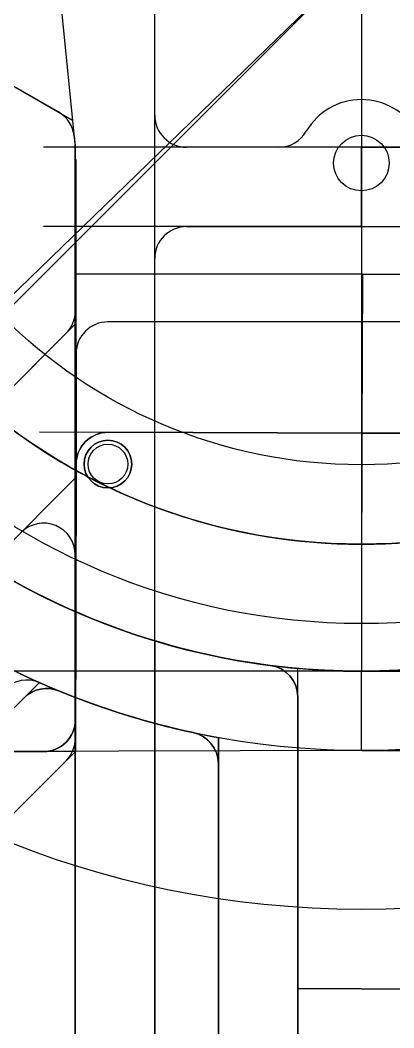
# Model space of a CAD drawing. Header units: centimetres. Extents: x -37.1 to 37.2, y -37.2 to 37.1.
# Drawn here: x -2.15 to 0.2, y -6.75 to -0.4 of the extents above; entities that cross this region are included whole.
import ezdxf

# ---------------------------------------------------------------- set-up
doc = ezdxf.new("R2010")
doc.units = ezdxf.units.CM
doc.header["$MEASUREMENT"] = 0
for name, color, linetype in [('IO基板 v3_Sketch1', 7, 'Continuous'), ('IO基板 v3_Sketch11', 7, 'Continuous'), ('IO基板 v3_Sketch14', 7, 'Continuous'), ('IO基板 v3_Sketch15', 7, 'Continuous'), ('IO基板 v3_Sketch16', 7, 'Continuous'), ('IO基板 v3_Sketch17', 7, 'Continuous'), ('IO基板 v3_Sketch18', 7, 'Continuous'), ('IO基板 v3_Sketch19', 7, 'Continuous'), ('IO基板 v3_Sketch20', 7, 'Continuous'), ('IO基板 v3_Sketch21', 7, 'Continuous'), ('IO基板 v3_Sketch22', 7, 'Continuous'), ('IO基板 v3_Sketch23', 7, 'Continuous'), ('IO基板 v3_Sketch24', 7, 'Continuous'), ('IO基板 v3_Sketch25', 7, 'Continuous'), ('IO基板 v3_Sketch26', 7, 'Continuous'), ('IO基板 v3_Sketch27', 7, 'Continuous'), ('IO基板 v3_Sketch28', 7, 'Continuous'), ('IO基板 v3_Sketch29', 7, 'Continuous'), ('IO基板 v3_Sketch30', 7, 'Continuous'), ('IO基板 v3_Sketch31', 7, 'Continuous'), ('IO基板 v3_Sketch32', 7, 'Continuous'), ('IO基板 v3_Sketch33', 7, 'Continuous'), ('IO基板 v3_Sketch34', 7, 'Continuous'), ('IO基板 v3_Sketch35', 7, 'Continuous'), ('IO基板 v3_Sketch36', 7, 'Continuous'), ('IO基板 v3_Sketch37', 7, 'Continuous'), ('IO基板 v3_Sketch38', 7, 'Continuous'), ('IO基板 v3_Sketch39', 7, 'Continuous'), ('IO基板 v3_Sketch40', 7, 'Continuous'), ('IO基板 v3_Sketch41', 7, 'Continuous'), ('IO基板 v3_Sketch42', 7, 'Continuous'), ('IO基板 v3_Sketch43', 7, 'Continuous'), ('IO基板 v3_Sketch44', 7, 'Continuous'), ('IO基板 v3_Sketch45', 7, 'Continuous'), ('IO基板 v3_Sketch46', 7, 'Continuous'), ('IO基板 v3_Sketch47', 7, 'Continuous'), ('IO基板 v3_Sketch48', 7, 'Continuous'), ('IO基板 v3_Sketch49', 7, 'Continuous'), ('IO基板 v3_Sketch50', 7, 'Continuous'), ('IO基板 v3_Sketch51', 7, 'Continuous'), ('IO基板 v3_Sketch55', 7, 'Continuous'), ('IO基板 v3_Sketch56', 7, 'Continuous'), ('IO基板 v3_Sketch57', 7, 'Continuous'), ('IO基板 v3_Sketch58', 7, 'Continuous'), ('IO基板 v3_Sketch59', 7, 'Continuous'), ('IO基板 v3_Sketch60', 7, 'Continuous'), ('IO基板 v3_Sketch61', 7, 'Continuous'), ('IO基板 v3_Sketch62', 7, 'Continuous'), ('IO基板 v3_Sketch63', 7, 'Continuous'), ('IO基板 v3_Sketch64', 7, 'Continuous'), ('IO基板 v3_Sketch65', 7, 'Continuous'), ('IO基板 v3_Sketch66', 7, 'Continuous'), ('IO基板 v3_Sketch68', 7, 'Continuous'), ('IO基板 v3_Sketch69', 7, 'Continuous'), ('IO基板 v3_Sketch70', 7, 'Continuous'), ('IO基板 v3_Sketch71', 7, 'Continuous'), ('IO基板 v3_Sketch72', 7, 'Continuous')]:
    doc.layers.add(name, color=color, linetype=linetype)

msp = doc.modelspace()

# ---------------------------------------------------------------- linework, layer by layer
at = {"layer": 'IO基板 v3_Sketch1'}
msp.add_circle((0, 0), 10.4, dxfattribs=at)
at = {"layer": 'IO基板 v3_Sketch11', "extrusion": (0, 0, -1)}
msp.add_circle((0, 0), 10.4, dxfattribs=at)
at = {"layer": 'IO基板 v3_Sketch14'}
msp.add_circle((0, 0, 0.3), 5, dxfattribs=at)
at = {"layer": 'IO基板 v3_Sketch15'}
for radius in [5, 4.2]:
    msp.add_circle((0, 0, 0.3), radius, dxfattribs=at)
at = {"layer": 'IO基板 v3_Sketch16'}
for radius in [4.2, 3.7]:
    msp.add_circle((0, 0, 0.3), radius, dxfattribs=at)
at = {"layer": 'IO基板 v3_Sketch17'}
msp.add_circle((0, 0, 0.3), 5, dxfattribs=at)
at = {"layer": 'IO基板 v3_Sketch18'}
for radius in [37.15, 5, 4.5]:
    msp.add_circle((0, 0, 0.3), radius, dxfattribs=at)
at = {"layer": 'IO基板 v3_Sketch19'}
for radius in [4.5, 3.7, 3.2]:
    msp.add_circle((0, 0, 0.3), radius, dxfattribs=at)
at = {"layer": 'IO基板 v3_Sketch20'}
for radius in [4.5, 3.7, 3.2]:
    msp.add_circle((0, 0, 0.3), radius, dxfattribs=at)
at = {"layer": 'IO基板 v3_Sketch21'}
msp.add_circle((0, 0, 0.3), 4.5, dxfattribs=at)
at = {"layer": 'IO基板 v3_Sketch22'}
for p, q in [((-0.4, -6.5, 0.3), (-0.4, -4.4822, 0.3)), ((-0.4, -6.5, 0.3), (-0.4, -10.2, 0.3)), ((0, -6.5, 0.3), (-0.4, -6.5, 0.3)), ((0, -6.5, 0.3), (0.4, -6.5, 0.3))]:
    msp.add_line(p, q, dxfattribs=at)
msp.add_circle((0, 0, 0.3), 9.9, dxfattribs=at)
msp.add_arc((0, 0, 0.3), 4.5, 95.09969, 84.90031, dxfattribs=at)
at = {"layer": 'IO基板 v3_Sketch23'}
msp.add_line((0, 0, 0.3), (-3.4698, -3.3646, 0.3), dxfattribs=at)
for radius in [4.5, 3.7, 3.2]:
    msp.add_circle((0, 0, 0.3), radius, dxfattribs=at)
at = {"layer": 'IO基板 v3_Sketch24'}
msp.add_line((-0.4, -9.8919, 0.3), (-0.4, -4.4822, 0.3), dxfattribs=at)
for radius in [5, 3.2]:
    msp.add_circle((0, 0, 0.3), radius, dxfattribs=at)
for radius, start, end in [(3.7, 227.99288, 310.24431), (4.5, 227.30333, 264.90031)]:
    msp.add_arc((0, 0, 0.3), radius, start, end, dxfattribs=at)
at = {"layer": 'IO基板 v3_Sketch25'}
for p, q in [((0, 0, 0.3), (-2.9878, -2.9878, 0.3)), ((-0.4, -9.8919, 0.3), (-0.4, -4.4822, 0.3))]:
    msp.add_line(p, q, dxfattribs=at)
msp.add_circle((0, 0, 0.3), 3.2, dxfattribs=at)
for radius, start, end in [(3.7, 227.99288, 310.24431), (4.5, 227.30333, 264.90031)]:
    msp.add_arc((0, 0, 0.3), radius, start, end, dxfattribs=at)
at = {"layer": 'IO基板 v3_Sketch26'}
for p, q in [((0, 0, 0.3), (-3, -3, 0.3)), ((-0.4, -9.8919, 0.3), (-0.4, -4.4822, 0.3))]:
    msp.add_line(p, q, dxfattribs=at)
for radius in [4.5, 3.7, 3.2]:
    msp.add_circle((0, 0, 0.3), radius, dxfattribs=at)
for radius, start, end in [(3.7, 228.87429, 310.24431), (4.5, 228.18474, 264.90031)]:
    msp.add_arc((0, 0, 0.3), radius, start, end, dxfattribs=at)
at = {"layer": 'IO基板 v3_Sketch27'}
msp.add_line((-0.4, -9.8919, 0.3), (-0.4, -4.4822, 0.3), dxfattribs=at)
for radius in [9.9, 3.2]:
    msp.add_circle((0, 0, 0.3), radius, dxfattribs=at)
for radius, start, end in [(3.7, 228.87429, 311.12571), (4.5, 228.18474, 264.90031)]:
    msp.add_arc((0, 0, 0.3), radius, start, end, dxfattribs=at)
at = {"layer": 'IO基板 v3_Sketch28'}
for p, q in [((-0.4, -9.8919, 0.3), (-0.4, -4.4822, 0.3)), ((-0.9, -6.8406, 0.3), (-0.9, -4.9183, 0.3))]:
    msp.add_line(p, q, dxfattribs=at)
for radius in [9.9, 5, 3.2]:
    msp.add_circle((0, 0, 0.3), radius, dxfattribs=at)
for radius, start, end in [(3.7, 228.87429, 311.12571), (4.5, 228.18474, 264.90031)]:
    msp.add_arc((0, 0, 0.3), radius, start, end, dxfattribs=at)
at = {"layer": 'IO基板 v3_Sketch29'}
for p, q in [((-0.4, -9.8919, 0.3), (-0.4, -4.4822, 0.3)), ((-0.9, -4.9183, 0.3), (-0.9, -9.859, 0.3))]:
    msp.add_line(p, q, dxfattribs=at)
msp.add_circle((0, 0, 0.3), 3.2, dxfattribs=at)
for radius, start, end in [(3.7, 228.87429, 311.12571), (4.5, 228.18474, 264.90031), (5, 244.57254, 259.63024)]:
    msp.add_arc((0, 0, 0.3), radius, start, end, dxfattribs=at)
at = {"layer": 'IO基板 v3_Sketch30'}
for p, q in [((-0.4, -9.6979, 0.3), (-0.4, -4.6615, 0.3)), ((-0.9, -5.0823, 0.3), (-0.9, -9.6374, 0.3))]:
    msp.add_line(p, q, dxfattribs=at)
msp.add_circle((0, 0, 0.3), 3.2, dxfattribs=at)
for centre, radius, start, end in [((0, 0, 0.3), 3.7, 231.62581, 308.37419), ((0, 0, 0.3), 4.5, 231.00707, 262.66563), ((-0.6, -4.6615, 0.3), 0.2, 0, 82.66563), ((-2.1038, -4.7554, 0.3), 0.2, 66.13563, 135), ((0, 0, 0.3), 5, 246.13563, 257.78747), ((-1.1, -5.0823, 0.3), 0.2, 0, 77.78747)]:
    msp.add_arc(centre, radius, start, end, dxfattribs=at)
at = {"layer": 'IO基板 v3_Sketch31'}
for p, q in [((-0.4, -9.6979, 0.3), (-0.4, -4.6615, 0.3)), ((-0.9, -5.0823, 0.3), (-0.9, -9.6374, 0.3))]:
    msp.add_line(p, q, dxfattribs=at)
msp.add_circle((0, 0, 0.3), 3.2, dxfattribs=at)
for centre, radius, start, end in [((0, 0, 0.3), 3.7, 231.62581, 308.37419), ((0, 0, 0.3), 4.5, 231.00707, 262.66563), ((-0.6, -4.6615, 0.3), 0.2, 0, 82.66563), ((-2.1038, -4.7554, 0.3), 0.2, 66.13563, 135), ((0, 0, 0.3), 5, 246.13563, 257.78747), ((-1.1, -5.0823, 0.3), 0.2, 0, 77.78747)]:
    msp.add_arc(centre, radius, start, end, dxfattribs=at)
at = {"layer": 'IO基板 v3_Sketch32'}
for p, q in [((-0.4, -9.6979, 0.3), (-0.4, -4.6615, 0.3)), ((-0.9, -5.0823, 0.3), (-0.9, -9.6374, 0.3))]:
    msp.add_line(p, q, dxfattribs=at)
msp.add_circle((0, 0, 0.3), 3.2, dxfattribs=at)
for centre, radius, start, end in [((0, 0, 0.3), 3.7, 231.62581, 308.37419), ((0, 0, 0.3), 4.5, 231.00707, 262.66563), ((-0.6, -4.6615, 0.3), 0.2, 0, 82.66563), ((-2.1038, -4.7554, 0.3), 0.2, 66.13563, 135), ((0, 0, 0.3), 5, 246.13563, 257.78747), ((-1.1, -5.0823, 0.3), 0.2, 0, 77.78747)]:
    msp.add_arc(centre, radius, start, end, dxfattribs=at)
at = {"layer": 'IO基板 v3_Sketch33'}
for p, q in [((-3.0895, -5.6351, 0.3), (-2.0257, -4.5713, 0.3)), ((-0.4, -9.6979, 0.3), (-0.4, -4.6615, 0.3)), ((-0.9, -5.0823, 0.3), (-0.9, -9.6374, 0.3))]:
    msp.add_line(p, q, dxfattribs=at)
msp.add_circle((0, 0, 0.3), 3.2, dxfattribs=at)
for centre, radius, start, end in [((0, 0, 0.3), 3.7, 231.62581, 308.37419), ((0, 0, 0.3), 4.5, 231.00707, 262.66563), ((-0.6, -4.6615, 0.3), 0.2, 0, 82.66563), ((0, 0, 0.3), 5, 244.57254, 257.78747), ((-1.1, -5.0823, 0.3), 0.2, 0, 77.78747)]:
    msp.add_arc(centre, radius, start, end, dxfattribs=at)
at = {"layer": 'IO基板 v3_Sketch34'}
for p, q in [((-3.9174, -6.463, 0.3), (-2.1213, -4.6669, 0.3)), ((-0.4, -9.6979, 0.3), (-0.4, -4.6615, 0.3)), ((-0.9, -5.0823, 0.3), (-0.9, -9.6374, 0.3))]:
    msp.add_line(p, q, dxfattribs=at)
msp.add_circle((0, 0, 0.3), 3.2, dxfattribs=at)
for centre, radius, start, end in [((0, 0, 0.3), 3.7, 231.62581, 308.37419), ((0, 0, 0.3), 4.5, 231.00707, 262.66563), ((-0.6, -4.6615, 0.3), 0.2, 0, 82.66563), ((-1.9799, -4.8083, 0.3), 0.2, 67.61986, 135), ((0, 0, 0.3), 5, 247.61986, 257.78747), ((-1.1, -5.0823, 0.3), 0.2, 0, 77.78747)]:
    msp.add_arc(centre, radius, start, end, dxfattribs=at)
at = {"layer": 'IO基板 v3_Sketch35'}
for p, q in [((-3.9174, -6.463, 0.3), (-2.1213, -4.6669, 0.3)), ((-0.4, -9.6979, 0.3), (-0.4, -4.6615, 0.3)), ((-0.9, -5.0823, 0.3), (-0.9, -9.6374, 0.3))]:
    msp.add_line(p, q, dxfattribs=at)
msp.add_circle((0, 0, 0.3), 3.2, dxfattribs=at)
for centre, radius, start, end in [((0, 0, 0.3), 3.7, 231.62581, 308.37419), ((0, 0, 0.3), 4.5, 231.00707, 262.66563), ((-0.6, -4.6615, 0.3), 0.2, 0, 82.66563), ((-1.9799, -4.8083, 0.3), 0.2, 67.61986, 135), ((0, 0, 0.3), 5, 247.61986, 257.78747), ((-1.1, -5.0823, 0.3), 0.2, 0, 77.78747)]:
    msp.add_arc(centre, radius, start, end, dxfattribs=at)
at = {"layer": 'IO基板 v3_Sketch36'}
for p, q in [((-3.9174, -6.463, 0.3), (-2.1213, -4.6669, 0.3)), ((-0.4, -9.6979, 0.3), (-0.4, -4.6615, 0.3)), ((-0.9, -5.0823, 0.3), (-0.9, -9.6374, 0.3))]:
    msp.add_line(p, q, dxfattribs=at)
for radius in [4.5, 3.2]:
    msp.add_circle((0, 0, 0.3), radius, dxfattribs=at)
for centre, radius, start, end in [((0, 0, 0.3), 3.7, 231.62581, 308.37419), ((0, 0, 0.3), 4.5, 231.00707, 262.66563), ((-0.6, -4.6615, 0.3), 0.2, 0, 82.66563), ((-1.9799, -4.8083, 0.3), 0.2, 67.61986, 135), ((0, 0, 0.3), 5, 247.61986, 257.78747), ((-1.1, -5.0823, 0.3), 0.2, 0, 77.78747)]:
    msp.add_arc(centre, radius, start, end, dxfattribs=at)
at = {"layer": 'IO基板 v3_Sketch37'}
for p, q in [((0, -0.1), (0, -4.5)), ((0, -4.5), (-3.5, -4.5)), ((0, -4.5), (3.5, -4.5))]:
    msp.add_line(p, q, dxfattribs=at)
at = {"layer": 'IO基板 v3_Sketch38'}
for p, q in [((-2.1213, -4.6669, 0.15), (-3.9174, -6.463, 0.15)), ((-0.4, -4.6615, 0.15), (-0.4, -9.6979, 0.15)), ((-0.9, -9.6374, 0.15), (-0.9, -5.0823, 0.15))]:
    msp.add_line(p, q, dxfattribs=at)
at = {"layer": 'IO基板 v3_Sketch38', "extrusion": (-1e-16, 0, -1)}
for centre, radius, start, end in [((0, 0, -0.15), 4.5, 277.33437, 308.99293), ((0.6, -4.6615, -0.15), 0.2, 97.33437, 180), ((1.9799, -4.8083, -0.15), 0.2, 45, 112.38014), ((0, 0, -0.15), 5, 282.21253, 292.38014), ((1.1, -5.0823, -0.15), 0.2, 102.21253, 180)]:
    msp.add_arc(centre, radius, start, end, dxfattribs=at)
at = {"layer": 'IO基板 v3_Sketch39'}
for p, q in [((-3.9174, -6.463, 0.3), (-2.1213, -4.6669, 0.3)), ((-0.4, -9.6979, 0.3), (-0.4, -4.6615, 0.3)), ((-0.9, -5.0823, 0.3), (-0.9, -9.6374, 0.3))]:
    msp.add_line(p, q, dxfattribs=at)
for centre, radius, start, end in [((0, 0, 0.3), 4.5, 231.00707, 262.66563), ((-0.6, -4.6615, 0.3), 0.2, 0, 82.66563), ((-1.9799, -4.8083, 0.3), 0.2, 67.61986, 135), ((0, 0, 0.3), 5, 247.61986, 257.78747), ((-1.1, -5.0823, 0.3), 0.2, 0, 77.78747)]:
    msp.add_arc(centre, radius, start, end, dxfattribs=at)
at = {"layer": 'IO基板 v3_Sketch40'}
for p, q in [((0, 0, 0.3), (0, -1.7, 0.3)), ((0, -1.7, 0.3), (-1.5, -1.7, 0.3)), ((-1.3, -7, 0.3), (-1.3, -1.7, 0.3)), ((0, -1.7, 0.3), (1.5, -1.7, 0.3)), ((-3.9174, -6.463, 0.3), (-2.1213, -4.6669, 0.3)), ((-0.4, -9.6979, 0.3), (-0.4, -4.6615, 0.3)), ((-0.9, -5.0823, 0.3), (-0.9, -9.6374, 0.3))]:
    msp.add_line(p, q, dxfattribs=at)
for centre, radius, start, end in [((0, 0, 0.3), 4.5, 231.00707, 262.66563), ((-0.6, -4.6615, 0.3), 0.2, 0, 82.66563), ((-1.9799, -4.8083, 0.3), 0.2, 67.61986, 135), ((0, 0, 0.3), 5, 247.61986, 257.78747), ((-1.1, -5.0823, 0.3), 0.2, 0, 77.78747)]:
    msp.add_arc(centre, radius, start, end, dxfattribs=at)
at = {"layer": 'IO基板 v3_Sketch41'}
for p, q in [((-1.3, -4.3081, 0.3), (-1.3, -10.3184, 0.3)), ((-1.3, -4.828, 0.3), (-1.3, -4.3081, 0.3)), ((-3.9174, -6.463, 0.3), (-2.1213, -4.6669, 0.3)), ((-1.8, -7.3133, 0.3), (-1.8, -4.6648, 0.3))]:
    msp.add_line(p, q, dxfattribs=at)
for centre, radius, start, end in [((0, 0, 0.3), 4.5, 231.00707, 253.20855), ((-1.9799, -4.8083, 0.3), 0.2, 67.61986, 135), ((0, 0, 0.3), 5, 247.61986, 254.92994)]:
    msp.add_arc(centre, radius, start, end, dxfattribs=at)
at = {"layer": 'IO基板 v3_Sketch42'}
for p, q in [((-1.3, -10.3184, 0.3), (-1.3, -4.3081, 0.3)), ((-3.9174, -6.463, 0.3), (-2.1213, -4.6669, 0.3)), ((-1.8, -4.6648, 0.3), (-1.8, -9.735, 0.3))]:
    msp.add_line(p, q, dxfattribs=at)
for centre, radius, start, end in [((0, 0, 0.3), 4.5, 231.00707, 253.20855), ((-1.9799, -4.8083, 0.3), 0.2, 67.61986, 135), ((0, 0, 0.3), 5, 247.61986, 248.8998)]:
    msp.add_arc(centre, radius, start, end, dxfattribs=at)
at = {"layer": 'IO基板 v3_Sketch43'}
for p, q in [((-1.3, -10.3184, 0.3), (-1.3, -4.3081, 0.3)), ((-3.9174, -6.463, 0.3), (-2.1213, -4.6669, 0.3)), ((-1.8, -4.6648, 0.3), (-1.8, -9.735, 0.3))]:
    msp.add_line(p, q, dxfattribs=at)
msp.add_circle((0, 0, 0.3), 9.9, dxfattribs=at)
for centre, radius, start, end in [((0, 0, 0.3), 4.5, 231.00707, 253.20855), ((-1.9799, -4.8083, 0.3), 0.2, 67.61986, 135), ((0, 0, 0.3), 5, 247.61986, 248.8998)]:
    msp.add_arc(centre, radius, start, end, dxfattribs=at)
at = {"layer": 'IO基板 v3_Sketch44'}
for p, q in [((-1.3, -10.3184, 0.3), (-1.3, -4.3081, 0.3)), ((-3.9174, -6.463, 0.3), (-2.1213, -4.6669, 0.3)), ((-1.8, -4.6648, 0.3), (-1.8, -9.735, 0.3))]:
    msp.add_line(p, q, dxfattribs=at)
for centre, radius, start, end in [((0, 0, 0.3), 4.5, 231.00707, 253.20855), ((-1.9799, -4.8083, 0.3), 0.2, 67.61986, 135), ((0, 0, 0.3), 5, 247.61986, 248.8998)]:
    msp.add_arc(centre, radius, start, end, dxfattribs=at)
at = {"layer": 'IO基板 v3_Sketch45'}
for p, q in [((-1.3, -10.3184, 0.3), (-1.3, -4.3081, 0.3)), ((-3.9174, -6.463, 0.3), (-2.1213, -4.6669, 0.3)), ((-1.8, -4.6648, 0.3), (-1.8, -9.735, 0.3))]:
    msp.add_line(p, q, dxfattribs=at)
for centre, radius, start, end in [((0, 0, 0.3), 4.5, 238.4934, 253.20855), ((-1.9799, -4.8083, 0.3), 0.2, 67.61986, 135), ((0, 0, 0.3), 5, 247.61986, 248.8998)]:
    msp.add_arc(centre, radius, start, end, dxfattribs=at)
at = {"layer": 'IO基板 v3_Sketch46'}
for p, q in [((-1.8, -4.6648, 0.3), (-1.8, -3.5, 0.3)), ((-1.3, -10.3184, 0.3), (-1.3, -4.3081, 0.3)), ((-3.9174, -6.463, 0.3), (-2.1213, -4.6669, 0.3)), ((-1.8, -4.6648, 0.3), (-1.8, -9.735, 0.3))]:
    msp.add_line(p, q, dxfattribs=at)
for centre, radius, start, end in [((0, 0, 0.3), 4.5, 238.4934, 253.20855), ((-1.9799, -4.8083, 0.3), 0.2, 67.61986, 135), ((0, 0, 0.3), 5, 247.61986, 248.8998)]:
    msp.add_arc(centre, radius, start, end, dxfattribs=at)
at = {"layer": 'IO基板 v3_Sketch47'}
for p, q in [((-1.8, -4.1243, 0.3), (-1.8, -9.735, 0.3)), ((-1.3, -10.3184, 0.3), (-1.3, -4.3081, 0.3))]:
    msp.add_line(p, q, dxfattribs=at)
msp.add_arc((0, 0, 0.3), 4.5, 246.42182, 253.20855, dxfattribs=at)
at = {"layer": 'IO基板 v3_Sketch48'}
for p, q in [((-1.8, -4.1243, 0.3), (-1.8, -9.735, 0.3)), ((-1.3, -10.3184, 0.3), (-1.3, -4.3081, 0.3))]:
    msp.add_line(p, q, dxfattribs=at)
msp.add_circle((0, 0, 0.3), 4.5, dxfattribs=at)
msp.add_arc((0, 0, 0.3), 4.5, 246.42182, 253.20855, dxfattribs=at)
at = {"layer": 'IO基板 v3_Sketch49'}
for p, q in [((-1.8, -4.1243, 0.3), (-1.8, -9.735, 0.3)), ((-1.3, -10.3184, 0.3), (-1.3, -4.3081, 0.3))]:
    msp.add_line(p, q, dxfattribs=at)
msp.add_arc((0, 0, 0.3), 4.5, 246.42182, 253.20855, dxfattribs=at)
at = {"layer": 'IO基板 v3_Sketch50'}
for p, q in [((-1.8, -4.1243, 0.3), (-1.8, -9.735, 0.3)), ((-1.3, -10.3184, 0.3), (-1.3, -4.3081, 0.3))]:
    msp.add_line(p, q, dxfattribs=at)
msp.add_arc((0, 0, 0.3), 4.5, 246.42182, 253.20855, dxfattribs=at)
at = {"layer": 'IO基板 v3_Sketch51'}
for p, q in [((-1.8, -4.1243, 0.3), (-1.8, -9.735, 0.3)), ((-1.3, -10.3184, 0.3), (-1.3, -4.3081, 0.3))]:
    msp.add_line(p, q, dxfattribs=at)
msp.add_arc((0, 0, 0.3), 4.5, 246.42182, 253.20855, dxfattribs=at)
at = {"layer": 'IO基板 v3_Sketch55'}
for p, q in [((-2.098, 1.75, 0.3), (-1.8, -1.2, 0.3)), ((-1.3, -4.3081, 0.3), (-1.3, 1.75, 0.3)), ((0, 0, 0.3), (0, -1.7, 0.3)), ((0, -1.2, 0.3), (-2, -1.2, 0.3)), ((-1.8, -4.1243, 0.3), (-1.8, -1.2, 0.3)), ((0, -1.2, 0.3), (2, -1.2, 0.3)), ((0, -1.7, 0.3), (0, -1.2, 0.3)), ((0, -1.7, 0.3), (-2, -1.7, 0.3)), ((0, -1.7, 0.3), (2, -1.7, 0.3)), ((-1.8, -4.1243, 0.3), (-1.8, -9.735, 0.3)), ((-1.3, -10.3184, 0.3), (-1.3, -4.3081, 0.3))]:
    msp.add_line(p, q, dxfattribs=at)
msp.add_arc((0, 0, 0.3), 4.5, 246.42182, 253.20855, dxfattribs=at)
at = {"layer": 'IO基板 v3_Sketch56'}
for p, q in [((-1.3, -1, 0.3), (-1.3, 5.1, 0.3)), ((-2.098, 1.75, 0.3), (-1.8, -1.2, 0.3)), ((-1.8, -1.2, 0.3), (-1.8, -9.4916, 0.3)), ((1.1, -1.2, 0.3), (-1.1, -1.2, 0.3)), ((-1.1, -1.7, 0.3), (1.1, -1.7, 0.3)), ((-1.3, -9.9725, 0.3), (-1.3, -1.9, 0.3))]:
    msp.add_line(p, q, dxfattribs=at)
for centre, start, end in [((-1.1, -1, 0.3), 180, 270), ((-1.1, -1.9, 0.3), 90, 180)]:
    msp.add_arc(centre, 0.2, start, end, dxfattribs=at)
at = {"layer": 'IO基板 v3_Sketch57'}
for p, q in [((-1.3, -1, 0.3), (-1.3, 5.1, 0.3)), ((-2.098, 1.75, 0.3), (-1.8, -1.2, 0.3)), ((-1.8, -1.2, 0.3), (-1.8, -9.4916, 0.3)), ((1.1, -1.2, 0.3), (-1.1, -1.2, 0.3)), ((-1.1, -1.7, 0.3), (1.1, -1.7, 0.3)), ((-1.3, -9.8544, 0.3), (-1.3, -1.9, 0.3))]:
    msp.add_line(p, q, dxfattribs=at)
for centre, start, end in [((-1.1, -1, 0.3), 180, 270), ((-1.1, -1.9, 0.3), 90, 180)]:
    msp.add_arc(centre, 0.2, start, end, dxfattribs=at)
at = {"layer": 'IO基板 v3_Sketch58'}
for p, q in [((-1.3, -1, 0.3), (-1.3, 5.1, 0.3)), ((-6.8388, 1.8699, 0.3), (-1.8172, -1.0293, 0.3)), ((-2.098, 1.75, 0.3), (-1.8, -1.2, 0.3)), ((-1.8, -1.2, 0.3), (-1.8, -9.4916, 0.3)), ((1.1, -1.2, 0.3), (-1.1, -1.2, 0.3)), ((-1.1, -1.7, 0.3), (1.1, -1.7, 0.3)), ((-1.3, -9.8544, 0.3), (-1.3, -1.9, 0.3)), ((-3.8762, -4.3912, 0.3), (-1.8, -2.3151, 0.3)), ((-3.3912, -4.8762, 0.3), (-1.8, -3.2849, 0.3))]:
    msp.add_line(p, q, dxfattribs=at)
for centre, start, end in [((-1.1, -1, 0.3), 180, 270), ((-1.1, -1.9, 0.3), 90, 180)]:
    msp.add_arc(centre, 0.2, start, end, dxfattribs=at)
at = {"layer": 'IO基板 v3_Sketch59'}
for p, q in [((-1.3, -1, 0.3), (-1.3, 5.1, 0.3)), ((-7.2566, 2.1112, 0.3), (-1.9059, -0.9781, 0.3)), ((-1.807, -1.1312, 0.3), (-1.801, -1.19, 0.3)), ((1.1, -1.2, 0.3), (-1.1, -1.2, 0.3)), ((-1.8, -1.2101, 0.3), (-1.8, -2.2322, 0.3)), ((-1.1, -1.7, 0.3), (1.1, -1.7, 0.3)), ((-1.3, -9.8544, 0.3), (-1.3, -1.9, 0.3)), ((-1.8586, -2.3737, 0.3), (-4.0099, -4.5249, 0.3)), ((-3.5249, -5.0099, 0.3), (-2.1414, -3.6263, 0.3)), ((-1.8, -3.7678, 0.3), (-1.8, -9.4916, 0.3)), ((0, -5, 0.3), (-3.5249, -5.0099, 0.3)), ((0, -5, 0.3), (3.5249, -5.0099, 0.3))]:
    msp.add_line(p, q, dxfattribs=at)
for radius in [9.9, 6]:
    msp.add_circle((0, 0, 0.3), radius, dxfattribs=at)
for centre, start, end in [((-2.0059, -1.1513, 0.3), 5.76828, 60), ((-1.1, -1, 0.3), 180, 270), ((-2, -1.2101, 0.3), 0, 5.76828), ((-1.1, -1.9, 0.3), 90, 180), ((-2, -2.2322, 0.3), 315, 0), ((-2, -3.7678, 0.3), 0, 135)]:
    msp.add_arc(centre, 0.2, start, end, dxfattribs=at)
at = {"layer": 'IO基板 v3_Sketch60'}
for p, q in [((0.0056, -3, 0.46), (-2.0261, -2.9943, 0.46)), ((0.0056, -3, 0.46), (-2.0261, -2.9943, 0.46)), ((0.0056, -3, 0.46), (-2.0261, -2.9943, 0.46)), ((-1.8, -5.1, 0.46), (-1.7941, -2.995, 0.46)), ((0, -5, 0.46), (0.0056, -3, 0.46)), ((2.0458, -3, 0.46), (0.0056, -3, 0.46)), ((0, -5, 0.46), (-2.4613, -5.0069, 0.46)), ((2.4613, -5.0069, 0.46), (0, -5, 0.46))]:
    msp.add_line(p, q, dxfattribs=at)
at = {"layer": 'IO基板 v3_Sketch61'}
for p, q in [((-1.7941, -2.995, 0.46), (-1.7997, -5.005, 0.46)), ((0.0056, -3, 0.46), (-1.7941, -2.995, 0.46)), ((1.8, -3, 0.46), (0.0056, -3, 0.46)), ((-1.7997, -5.005, 0.46), (-2.4613, -5.0069, 0.46))]:
    msp.add_line(p, q, dxfattribs=at)
at = {"layer": 'IO基板 v3_Sketch62'}
for p, q in [((0.0056, -3, 0.46), (-1.5941, -2.9955, 0.46)), ((1.6, -3, 0.46), (0.0056, -3, 0.46)), ((-1.7947, -3.195, 0.46), (-1.7992, -4.8062, 0.46)), ((-1.9986, -5.0056, 0.46), (-2.3788, -5.0067, 0.46))]:
    msp.add_line(p, q, dxfattribs=at)
msp.add_circle((-1.5947, -3.1955, 0.46), 0.15, dxfattribs=at)
for centre, start, end in [((-1.5947, -3.1955, 0.46), 89.83953, 179.83953), ((-1.9992, -4.8056, 0.46), 270.16047, 359.83953)]:
    msp.add_arc(centre, 0.2, start, end, dxfattribs=at)
at = {"layer": 'IO基板 v3_Sketch63'}
for p, q in [((0.0056, -3, 0.46), (-1.5941, -2.9955, 0.46)), ((1.6, -3, 0.46), (0.0056, -3, 0.46)), ((-1.7947, -3.195, 0.46), (-1.7992, -4.8062, 0.46)), ((-1.9986, -5.0056, 0.46), (-2.3788, -5.0067, 0.46))]:
    msp.add_line(p, q, dxfattribs=at)
for centre, radius in [((0, 0, 0.46), 9.9), ((-1.5947, -3.1955, 0.46), 0.15)]:
    msp.add_circle(centre, radius, dxfattribs=at)
for centre, start, end in [((-1.5947, -3.1955, 0.46), 89.83953, 179.83953), ((-1.9992, -4.8056, 0.46), 270.16047, 359.83953)]:
    msp.add_arc(centre, 0.2, start, end, dxfattribs=at)
at = {"layer": 'IO基板 v3_Sketch64'}
for p, q in [((-1.5941, -2.9955, 0.3), (0.0056, -3, 0.3)), ((0.0056, -3, 0.3), (1.6, -3, 0.3)), ((-1.7992, -4.8062, 0.3), (-1.7947, -3.195, 0.3)), ((-2.3788, -5.0067, 0.3), (-1.9986, -5.0056, 0.3))]:
    msp.add_line(p, q, dxfattribs=at)
at = {"layer": 'IO基板 v3_Sketch64', "extrusion": (-1e-16, 0, -1)}
for centre, radius in [((0, 0, -0.3), 9.9), ((1.5947, -3.1955, -0.3), 0.15)]:
    msp.add_circle(centre, radius, dxfattribs=at)
for centre, start, end in [((1.5947, -3.1955, -0.3), 0.16047, 90.16047), ((1.9992, -4.8056, -0.3), 180.16047, 269.83953)]:
    msp.add_arc(centre, 0.2, start, end, dxfattribs=at)
at = {"layer": 'IO基板 v3_Sketch65'}
for p, q in [((0.0056, -3, 0.46), (-1.5941, -2.9955, 0.46)), ((1.6, -3, 0.46), (0.0056, -3, 0.46)), ((-1.7947, -3.195, 0.46), (-1.7997, -5.005, 0.46)), ((-1.7997, -5.005, 0.46), (-4.0825, -7.2878, 0.46)), ((-1.7997, -5.005, 0.46), (-2.3788, -5.0067, 0.46))]:
    msp.add_line(p, q, dxfattribs=at)
msp.add_circle((-1.5947, -3.1955, 0.46), 0.15, dxfattribs=at)
msp.add_arc((-1.5947, -3.1955, 0.46), 0.2, 89.83953, 179.83953, dxfattribs=at)
at = {"layer": 'IO基板 v3_Sketch66'}
for p, q in [((0.0056, -3, 1.46), (-1.5941, -2.9955, 1.46)), ((1.6, -3, 1.46), (0.0056, -3, 1.46)), ((-1.7947, -3.195, 1.46), (-1.7995, -4.9225, 1.46)), ((-1.8581, -5.0634, 1.46), (-3.7289, -6.9342, 1.46))]:
    msp.add_line(p, q, dxfattribs=at)
for centre, radius in [((0, 0, 1.46), 9.9), ((-1.5947, -3.1955, 1.46), 0.15)]:
    msp.add_circle(centre, radius, dxfattribs=at)
for centre, start, end in [((-1.5947, -3.1955, 1.46), 89.83953, 179.83953), ((-1.9995, -4.922, 1.46), 315, 359.83953)]:
    msp.add_arc(centre, 0.2, start, end, dxfattribs=at)
at = {"layer": 'IO基板 v3_Sketch68'}
for p, q in [((0.0056, -3, 1.46), (-1.5941, -2.9955, 1.46)), ((1.6, -3, 1.46), (0.0056, -3, 1.46)), ((-1.7947, -3.195, 1.46), (-1.7995, -4.9225, 1.46)), ((-1.8581, -5.0634, 1.46), (-4.0825, -7.2878, 1.46))]:
    msp.add_line(p, q, dxfattribs=at)
for centre, radius in [((0, 0, 1.46), 9.9), ((-1.5947, -3.1955, 1.46), 0.15)]:
    msp.add_circle(centre, radius, dxfattribs=at)
for centre, start, end in [((-1.5947, -3.1955, 1.46), 89.83953, 179.83953), ((-1.9995, -4.922, 1.46), 315, 359.83953)]:
    msp.add_arc(centre, 0.2, start, end, dxfattribs=at)
at = {"layer": 'IO基板 v3_Sketch69'}
for p, q in [((-1.3, -1, 0.3), (-1.3, 5.1, 0.3)), ((-7.2566, 2.1112, 0.3), (-1.9059, -0.9781, 0.3)), ((-1.807, -1.1312, 0.3), (-1.801, -1.19, 0.3)), ((1.1, -1.2, 0.3), (-1.1, -1.2, 0.3)), ((-1.8, -1.2101, 0.3), (-1.8, -2.2322, 0.3)), ((-1.1, -1.7, 0.3), (1.1, -1.7, 0.3)), ((-1.3, -9.8544, 0.3), (-1.3, -1.9, 0.3)), ((-1.8586, -2.3737, 0.3), (-4.0099, -4.5249, 0.3)), ((-3.5249, -5.0099, 0.3), (-2.1414, -3.6263, 0.3)), ((-1.8, -3.7678, 0.3), (-1.8, -9.4916, 0.3))]:
    msp.add_line(p, q, dxfattribs=at)
for centre, start, end in [((-2.0059, -1.1513, 0.3), 5.76828, 60), ((-1.1, -1, 0.3), 180, 270), ((-2, -1.2101, 0.3), 0, 5.76828), ((-1.1, -1.9, 0.3), 90, 180), ((-2, -2.2322, 0.3), 315, 0), ((-2, -3.7678, 0.3), 0, 135)]:
    msp.add_arc(centre, 0.2, start, end, dxfattribs=at)
at = {"layer": 'IO基板 v3_Sketch70'}
for p, q in [((-1.7947, -3.7061, 1.46), (-1.7947, -1.2771, 1.46)), ((0.0084, -2, 1.46), (-1.7947, -2, 1.46)), ((0.0056, -3, 1.46), (0.0084, -2, 1.46)), ((0.0084, -2, 1.46), (1.8818, -2, 1.46)), ((0.0056, -3, 1.46), (-1.5941, -2.9955, 1.46)), ((1.6, -3, 1.46), (0.0056, -3, 1.46)), ((-1.7947, -3.195, 1.46), (-1.7995, -4.9225, 1.46)), ((-1.8581, -5.0634, 1.46), (-3.9411, -7.1464, 1.46))]:
    msp.add_line(p, q, dxfattribs=at)
msp.add_circle((-1.5947, -3.1955, 1.46), 0.15, dxfattribs=at)
for centre, start, end in [((-1.5947, -3.1955, 1.46), 89.83953, 179.83953), ((-1.9995, -4.922, 1.46), 315, 359.83953)]:
    msp.add_arc(centre, 0.2, start, end, dxfattribs=at)
at = {"layer": 'IO基板 v3_Sketch71'}
for p, q in [((-1.3, -1, 0.3), (-1.3, 5.1, 0.3)), ((-7.2566, 2.1112, 0.3), (-1.9059, -0.9781, 0.3)), ((-1.807, -1.1312, 0.3), (-1.801, -1.19, 0.3)), ((-0.5196, -1.2, 0.3), (-1.1, -1.2, 0.3)), ((-1.8, -1.2101, 0.3), (-1.8, -2.2322, 0.3)), ((-1.1, -1.7, 0.3), (1.1, -1.7, 0.3)), ((-1.3, -9.8544, 0.3), (-1.3, -1.9, 0.3)), ((-1.8586, -2.3737, 0.3), (-3.4461, -3.9612, 0.3)), ((-2.9705, -4.4554, 0.3), (-2.1414, -3.6263, 0.3)), ((-1.8, -3.7678, 0.3), (-1.8, -9.4916, 0.3))]:
    msp.add_line(p, q, dxfattribs=at)
for centre, radius in [((0, -1.3, 0.3), 0.175), ((-1.5947, -3.1955, 0.3), 0.125)]:
    msp.add_circle(centre, radius, dxfattribs=at)
for centre, radius, start, end in [((0, -1.3, 0.3), 0.4, 30, 150), ((-2.0059, -1.1513, 0.3), 0.2, 5.76828, 60), ((-1.1, -1, 0.3), 0.2, 180, 270), ((-0.5196, -1, 0.3), 0.2, 270, 330), ((-2, -1.2101, 0.3), 0.2, 0, 5.76828), ((-1.1, -1.9, 0.3), 0.2, 90, 180), ((-2, -2.2322, 0.3), 0.2, 315, 0), ((-2, -3.7678, 0.3), 0.2, 0, 135)]:
    msp.add_arc(centre, radius, start, end, dxfattribs=at)
at = {"layer": 'IO基板 v3_Sketch72'}
for p, q in [((0.0084, -2.3, 1.46), (-1.5947, -2.3, 1.46)), ((1.6, -2.3, 1.46), (0.0084, -2.3, 1.46)), ((-1.7947, -2.5, 1.46), (-1.7947, -3.195, 1.46)), ((-1.7947, -3.195, 1.46), (-1.7995, -4.9225, 1.46)), ((-1.8581, -5.0634, 1.46), (-3.9411, -7.1464, 1.46))]:
    msp.add_line(p, q, dxfattribs=at)
msp.add_circle((-1.5947, -3.1955, 1.46), 0.15, dxfattribs=at)
for centre, start, end in [((-1.5947, -2.5, 1.46), 90, 180), ((-1.9995, -4.922, 1.46), 315, 359.83953)]:
    msp.add_arc(centre, 0.2, start, end, dxfattribs=at)

doc.saveas('drawing.dxf')
